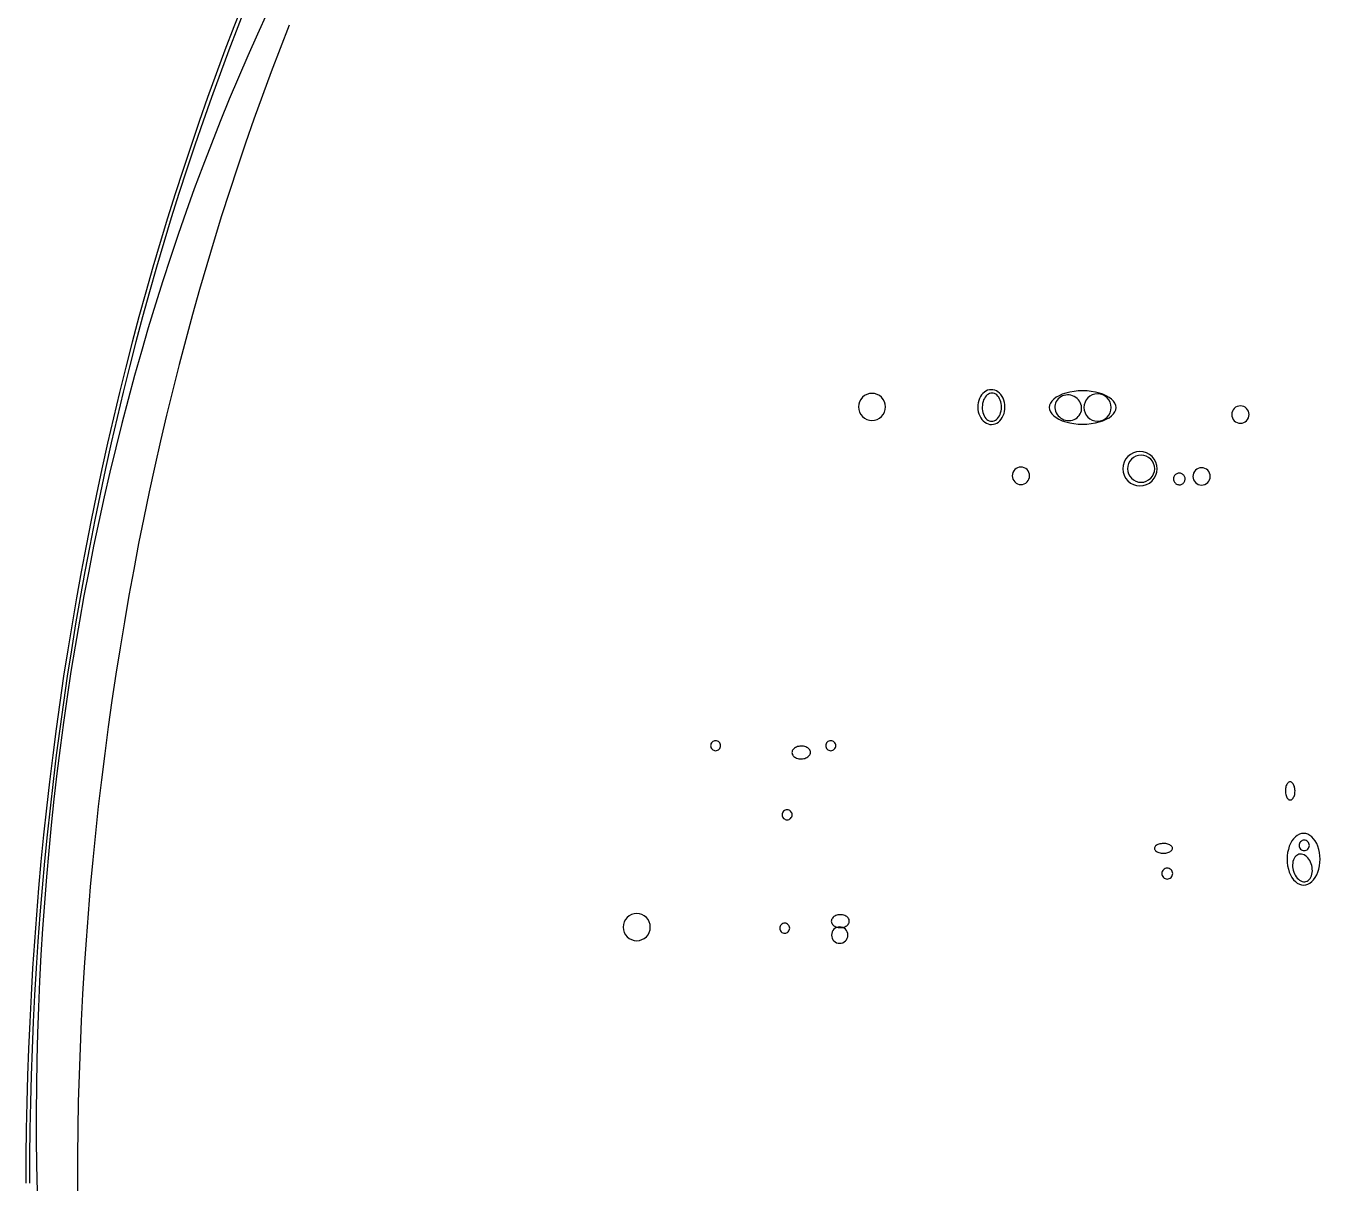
# Model space of a CAD drawing. Extents: x -1 to 217, y -22 to 302.
# Drawn here: x -1.3 to 89.1, y 139.6 to 220.4 of the extents above; entities that cross this region are included whole.
import ezdxf

# ---------------------------------------------------------------- set-up
doc = ezdxf.new("R2010")
doc.units = 0

msp = doc.modelspace()

# ---------------------------------------------------------------- linework, layer by layer
at = {"layer": 'CIRCLES'}
for p, q in [((56.978, 194.354), (56.891, 194.191)), ((57.095, 194.497), (56.978, 194.354)), ((57.239, 194.615), (57.095, 194.497)), ((57.402, 194.702), (57.239, 194.615)), ((57.579, 194.756), (57.402, 194.702)), ((57.764, 194.774), (57.579, 194.756)), ((57.948, 194.756), (57.764, 194.774)), ((58.126, 194.702), (57.948, 194.756)), ((58.289, 194.615), (58.126, 194.702)), ((58.432, 194.497), (58.289, 194.615)), ((58.55, 194.354), (58.432, 194.497)), ((58.637, 194.191), (58.55, 194.354)), ((72.843, 194.455), (72.726, 194.312)), ((72.987, 194.573), (72.843, 194.455)), ((73.15, 194.66), (72.987, 194.573)), ((73.327, 194.714), (73.15, 194.66)), ((73.512, 194.732), (73.327, 194.714)), ((73.696, 194.714), (73.512, 194.732)), ((73.874, 194.66), (73.696, 194.714)), ((74.037, 194.573), (73.874, 194.66)), ((74.18, 194.455), (74.037, 194.573)), ((74.298, 194.312), (74.18, 194.455)), ((56.837, 194.013), (56.819, 193.829)), ((56.819, 193.829), (56.837, 193.645)), ((56.891, 194.191), (56.837, 194.013)), ((56.837, 193.645), (56.891, 193.467)), ((56.891, 193.467), (56.978, 193.304)), ((58.55, 193.304), (58.637, 193.467)), ((58.691, 194.013), (58.637, 194.191)), ((58.637, 193.467), (58.691, 193.645)), ((58.709, 193.829), (58.691, 194.013)), ((58.691, 193.645), (58.709, 193.829)), ((72.585, 193.971), (72.567, 193.787)), ((72.567, 193.787), (72.585, 193.602)), ((72.639, 194.148), (72.585, 193.971)), ((72.585, 193.602), (72.639, 193.425)), ((72.726, 194.312), (72.639, 194.148)), ((72.639, 193.425), (72.726, 193.262)), ((74.385, 194.148), (74.298, 194.312)), ((74.298, 193.262), (74.385, 193.425)), ((74.439, 193.971), (74.385, 194.148)), ((74.385, 193.425), (74.439, 193.602)), ((74.457, 193.787), (74.439, 193.971)), ((74.439, 193.602), (74.457, 193.787)), ((82.928, 193.527), (82.893, 193.413)), ((82.984, 193.632), (82.928, 193.527)), ((83.06, 193.724), (82.984, 193.632)), ((83.152, 193.8), (83.06, 193.724)), ((83.257, 193.856), (83.152, 193.8)), ((83.371, 193.891), (83.257, 193.856)), ((83.49, 193.902), (83.371, 193.891)), ((83.608, 193.891), (83.49, 193.902)), ((83.723, 193.856), (83.608, 193.891)), ((83.828, 193.8), (83.723, 193.856)), ((83.92, 193.724), (83.828, 193.8)), ((83.996, 193.632), (83.92, 193.724)), ((84.052, 193.527), (83.996, 193.632)), ((84.086, 193.413), (84.052, 193.527)), ((56.978, 193.304), (57.095, 193.161)), ((57.095, 193.161), (57.239, 193.043)), ((57.239, 193.043), (57.402, 192.956)), ((57.402, 192.956), (57.579, 192.902)), ((57.579, 192.902), (57.764, 192.884)), ((57.764, 192.884), (57.948, 192.902)), ((57.948, 192.902), (58.126, 192.956)), ((58.126, 192.956), (58.289, 193.043)), ((58.289, 193.043), (58.432, 193.161)), ((58.432, 193.161), (58.55, 193.304)), ((72.726, 193.262), (72.843, 193.118)), ((72.843, 193.118), (72.987, 193.001)), ((72.987, 193.001), (73.15, 192.913)), ((73.15, 192.913), (73.327, 192.86)), ((73.327, 192.86), (73.512, 192.842)), ((73.512, 192.842), (73.696, 192.86)), ((73.696, 192.86), (73.874, 192.913)), ((73.874, 192.913), (74.037, 193.001)), ((74.037, 193.001), (74.18, 193.118)), ((74.18, 193.118), (74.298, 193.262)), ((82.893, 193.413), (82.882, 193.294)), ((82.882, 193.294), (82.893, 193.175)), ((82.893, 193.175), (82.928, 193.061)), ((82.928, 193.061), (82.984, 192.956)), ((82.984, 192.956), (83.06, 192.864)), ((83.06, 192.864), (83.152, 192.788)), ((83.152, 192.788), (83.257, 192.732)), ((83.257, 192.732), (83.371, 192.697)), ((83.371, 192.697), (83.49, 192.686)), ((83.49, 192.686), (83.608, 192.697)), ((83.608, 192.697), (83.723, 192.732)), ((83.723, 192.732), (83.828, 192.788)), ((83.828, 192.788), (83.92, 192.864)), ((83.92, 192.864), (83.996, 192.956)), ((83.996, 192.956), (84.052, 193.061)), ((84.052, 193.061), (84.086, 193.175)), ((84.098, 193.294), (84.086, 193.413)), ((84.086, 193.175), (84.098, 193.294)), ((76.475, 190.713), (76.241, 190.69)), ((76.71, 190.69), (76.475, 190.713)), ((75.365, 189.971), (75.296, 189.746)), ((75.476, 190.179), (75.365, 189.971)), ((75.625, 190.361), (75.476, 190.179)), ((75.808, 190.51), (75.625, 190.361)), ((75.687, 189.873), (75.633, 189.695)), ((75.774, 190.036), (75.687, 189.873)), ((75.891, 190.179), (75.774, 190.036)), ((76.015, 190.622), (75.808, 190.51)), ((76.035, 190.297), (75.891, 190.179)), ((76.241, 190.69), (76.015, 190.622)), ((76.198, 190.384), (76.035, 190.297)), ((76.375, 190.438), (76.198, 190.384)), ((76.56, 190.456), (76.375, 190.438)), ((76.744, 190.438), (76.56, 190.456)), ((76.935, 190.622), (76.71, 190.69)), ((76.922, 190.384), (76.744, 190.438)), ((77.085, 190.297), (76.922, 190.384)), ((77.143, 190.51), (76.935, 190.622)), ((77.228, 190.179), (77.085, 190.297)), ((77.325, 190.361), (77.143, 190.51)), ((77.346, 190.036), (77.228, 190.179)), ((77.475, 190.179), (77.325, 190.361)), ((77.433, 189.873), (77.346, 190.036)), ((77.487, 189.695), (77.433, 189.873)), ((77.586, 189.971), (77.475, 190.179)), ((77.654, 189.746), (77.586, 189.971)), ((67.569, 189.137), (67.557, 189.018)), ((67.557, 189.018), (67.569, 188.9)), ((67.603, 189.251), (67.569, 189.137)), ((67.569, 188.9), (67.603, 188.786)), ((67.659, 189.356), (67.603, 189.251)), ((67.735, 189.448), (67.659, 189.356)), ((67.827, 189.524), (67.735, 189.448)), ((67.932, 189.58), (67.827, 189.524)), ((68.046, 189.615), (67.932, 189.58)), ((68.165, 189.627), (68.046, 189.615)), ((68.284, 189.615), (68.165, 189.627)), ((68.398, 189.58), (68.284, 189.615)), ((68.503, 189.524), (68.398, 189.58)), ((68.595, 189.448), (68.503, 189.524)), ((68.671, 189.356), (68.595, 189.448)), ((68.727, 189.251), (68.671, 189.356)), ((68.762, 189.137), (68.727, 189.251)), ((68.727, 188.786), (68.762, 188.9)), ((68.773, 189.018), (68.762, 189.137)), ((68.762, 188.9), (68.773, 189.018)), ((75.296, 189.746), (75.273, 189.511)), ((75.273, 189.511), (75.296, 189.277)), ((75.296, 189.277), (75.365, 189.051)), ((75.365, 189.051), (75.476, 188.843)), ((75.633, 189.695), (75.615, 189.511)), ((75.615, 189.511), (75.633, 189.327)), ((75.633, 189.327), (75.687, 189.149)), ((75.687, 189.149), (75.774, 188.986)), ((75.774, 188.986), (75.891, 188.843)), ((77.228, 188.843), (77.346, 188.986)), ((77.346, 188.986), (77.433, 189.149)), ((77.433, 189.149), (77.487, 189.327)), ((77.475, 188.843), (77.586, 189.051)), ((77.505, 189.511), (77.487, 189.695)), ((77.487, 189.327), (77.505, 189.511)), ((77.586, 189.051), (77.654, 189.277)), ((77.677, 189.511), (77.654, 189.746)), ((77.654, 189.277), (77.677, 189.511)), ((80.184, 189.095), (80.172, 188.976)), ((80.172, 188.976), (80.184, 188.857)), ((80.219, 189.209), (80.184, 189.095)), ((80.275, 189.314), (80.219, 189.209)), ((80.35, 189.406), (80.275, 189.314)), ((80.443, 189.482), (80.35, 189.406)), ((80.548, 189.538), (80.443, 189.482)), ((80.662, 189.573), (80.548, 189.538)), ((80.78, 189.584), (80.662, 189.573)), ((80.899, 189.573), (80.78, 189.584)), ((81.013, 189.538), (80.899, 189.573)), ((81.118, 189.482), (81.013, 189.538)), ((81.211, 189.406), (81.118, 189.482)), ((81.286, 189.314), (81.211, 189.406)), ((81.342, 189.209), (81.286, 189.314)), ((81.377, 189.095), (81.342, 189.209)), ((81.389, 188.976), (81.377, 189.095)), ((81.377, 188.857), (81.389, 188.976)), ((67.603, 188.786), (67.659, 188.68)), ((67.659, 188.68), (67.735, 188.588)), ((67.735, 188.588), (67.827, 188.513)), ((67.827, 188.513), (67.932, 188.456)), ((67.932, 188.456), (68.046, 188.422)), ((68.046, 188.422), (68.165, 188.41)), ((68.165, 188.41), (68.284, 188.422)), ((68.284, 188.422), (68.398, 188.456)), ((68.398, 188.456), (68.503, 188.513)), ((68.503, 188.513), (68.595, 188.588)), ((68.595, 188.588), (68.671, 188.68)), ((68.671, 188.68), (68.727, 188.786)), ((75.476, 188.843), (75.625, 188.661)), ((75.625, 188.661), (75.808, 188.512)), ((75.808, 188.512), (76.015, 188.401)), ((75.891, 188.843), (76.035, 188.725)), ((76.015, 188.401), (76.241, 188.332)), ((76.035, 188.725), (76.198, 188.638)), ((76.198, 188.638), (76.375, 188.584)), ((76.241, 188.332), (76.475, 188.309)), ((76.375, 188.584), (76.56, 188.566)), ((76.475, 188.309), (76.71, 188.332)), ((76.56, 188.566), (76.744, 188.584)), ((76.71, 188.332), (76.935, 188.401)), ((76.744, 188.584), (76.922, 188.638)), ((76.922, 188.638), (77.085, 188.725)), ((76.935, 188.401), (77.143, 188.512)), ((77.085, 188.725), (77.228, 188.843)), ((77.143, 188.512), (77.325, 188.661)), ((77.325, 188.661), (77.475, 188.843)), ((80.184, 188.857), (80.219, 188.743)), ((80.219, 188.743), (80.275, 188.638)), ((80.275, 188.638), (80.35, 188.546)), ((80.35, 188.546), (80.443, 188.47)), ((80.443, 188.47), (80.548, 188.414)), ((80.548, 188.414), (80.662, 188.379)), ((80.662, 188.379), (80.78, 188.368)), ((80.78, 188.368), (80.899, 188.379)), ((80.899, 188.379), (81.013, 188.414)), ((81.013, 188.414), (81.118, 188.47)), ((81.118, 188.47), (81.211, 188.546)), ((81.211, 188.546), (81.286, 188.638)), ((81.286, 188.638), (81.342, 188.743)), ((81.342, 188.743), (81.377, 188.857)), ((46.499, 170.245), (46.493, 170.176)), ((46.493, 170.176), (46.499, 170.108)), ((46.519, 170.31), (46.499, 170.245)), ((46.499, 170.108), (46.519, 170.043)), ((46.551, 170.371), (46.519, 170.31)), ((46.519, 170.043), (46.551, 169.982)), ((46.595, 170.423), (46.551, 170.371)), ((46.551, 169.982), (46.595, 169.929)), ((46.648, 170.467), (46.595, 170.423)), ((46.595, 169.929), (46.648, 169.886)), ((46.708, 170.499), (46.648, 170.467)), ((46.774, 170.519), (46.708, 170.499)), ((46.842, 170.526), (46.774, 170.519)), ((46.91, 170.519), (46.842, 170.526)), ((46.976, 170.499), (46.91, 170.519)), ((47.036, 170.467), (46.976, 170.499)), ((47.089, 170.423), (47.036, 170.467)), ((47.036, 169.886), (47.089, 169.929)), ((47.132, 170.371), (47.089, 170.423)), ((47.089, 169.929), (47.132, 169.982)), ((47.165, 170.31), (47.132, 170.371)), ((47.132, 169.982), (47.165, 170.043)), ((47.184, 170.245), (47.165, 170.31)), ((47.165, 170.043), (47.184, 170.108)), ((47.191, 170.176), (47.184, 170.245)), ((47.184, 170.108), (47.191, 170.176)), ((54.543, 170.245), (54.536, 170.176)), ((54.536, 170.176), (54.543, 170.108)), ((54.562, 170.31), (54.543, 170.245)), ((54.543, 170.108), (54.562, 170.043)), ((54.595, 170.371), (54.562, 170.31)), ((54.562, 170.043), (54.595, 169.982)), ((54.638, 170.423), (54.595, 170.371)), ((54.595, 169.982), (54.638, 169.929)), ((54.691, 170.467), (54.638, 170.423)), ((54.638, 169.929), (54.691, 169.886)), ((54.751, 170.499), (54.691, 170.467)), ((54.817, 170.519), (54.751, 170.499)), ((54.885, 170.526), (54.817, 170.519)), ((54.953, 170.519), (54.885, 170.526)), ((55.019, 170.499), (54.953, 170.519)), ((55.079, 170.467), (55.019, 170.499)), ((55.132, 170.423), (55.079, 170.467)), ((55.079, 169.886), (55.132, 169.929)), ((55.176, 170.371), (55.132, 170.423)), ((55.132, 169.929), (55.176, 169.982)), ((55.208, 170.31), (55.176, 170.371)), ((55.176, 169.982), (55.208, 170.043)), ((55.228, 170.245), (55.208, 170.31)), ((55.208, 170.043), (55.228, 170.108)), ((55.234, 170.176), (55.228, 170.245)), ((55.228, 170.108), (55.234, 170.176)), ((46.648, 169.886), (46.708, 169.854)), ((46.708, 169.854), (46.774, 169.834)), ((46.774, 169.834), (46.842, 169.827)), ((46.842, 169.827), (46.91, 169.834)), ((46.91, 169.834), (46.976, 169.854)), ((46.976, 169.854), (47.036, 169.886)), ((54.691, 169.886), (54.751, 169.854)), ((54.751, 169.854), (54.817, 169.834)), ((54.817, 169.834), (54.885, 169.827)), ((54.885, 169.827), (54.953, 169.834)), ((54.953, 169.834), (55.019, 169.854)), ((55.019, 169.854), (55.079, 169.886)), ((51.495, 165.419), (51.488, 165.35)), ((51.514, 165.484), (51.495, 165.419)), ((51.547, 165.545), (51.514, 165.484)), ((51.59, 165.597), (51.547, 165.545)), ((51.643, 165.641), (51.59, 165.597)), ((51.703, 165.673), (51.643, 165.641)), ((51.769, 165.693), (51.703, 165.673)), ((51.837, 165.7), (51.769, 165.693)), ((51.905, 165.693), (51.837, 165.7)), ((51.971, 165.673), (51.905, 165.693)), ((52.031, 165.641), (51.971, 165.673)), ((52.084, 165.597), (52.031, 165.641)), ((52.128, 165.545), (52.084, 165.597)), ((52.16, 165.484), (52.128, 165.545)), ((52.18, 165.419), (52.16, 165.484)), ((52.186, 165.35), (52.18, 165.419)), ((51.488, 165.35), (51.495, 165.282)), ((51.495, 165.282), (51.514, 165.217)), ((51.514, 165.217), (51.547, 165.156)), ((51.547, 165.156), (51.59, 165.103)), ((51.59, 165.103), (51.643, 165.06)), ((51.643, 165.06), (51.703, 165.028)), ((51.703, 165.028), (51.769, 165.008)), ((51.769, 165.008), (51.837, 165.001)), ((51.837, 165.001), (51.905, 165.008)), ((51.905, 165.008), (51.971, 165.028)), ((51.971, 165.028), (52.031, 165.06)), ((52.031, 165.06), (52.084, 165.103)), ((52.084, 165.103), (52.128, 165.156)), ((52.128, 165.156), (52.16, 165.217)), ((52.16, 165.217), (52.18, 165.282)), ((52.18, 165.282), (52.186, 165.35)), ((87.594, 163.286), (87.587, 163.216)), ((87.587, 163.216), (87.594, 163.146)), ((87.614, 163.354), (87.594, 163.286)), ((87.594, 163.146), (87.614, 163.078)), ((87.648, 163.416), (87.614, 163.354)), ((87.614, 163.078), (87.648, 163.016)), ((87.693, 163.471), (87.648, 163.416)), ((87.648, 163.016), (87.693, 162.961)), ((87.747, 163.516), (87.693, 163.471)), ((87.693, 162.961), (87.747, 162.916)), ((87.81, 163.549), (87.747, 163.516)), ((87.747, 162.916), (87.81, 162.883)), ((87.877, 163.57), (87.81, 163.549)), ((87.81, 162.883), (87.877, 162.863)), ((87.948, 163.577), (87.877, 163.57)), ((87.877, 162.863), (87.948, 162.856)), ((88.018, 163.57), (87.948, 163.577)), ((87.948, 162.856), (88.018, 162.863)), ((88.085, 163.549), (88.018, 163.57)), ((88.018, 162.863), (88.085, 162.883)), ((88.148, 163.516), (88.085, 163.549)), ((88.085, 162.883), (88.148, 162.916)), ((88.202, 163.471), (88.148, 163.516)), ((88.148, 162.916), (88.202, 162.961)), ((88.247, 163.416), (88.202, 163.471)), ((88.202, 162.961), (88.247, 163.016)), ((88.281, 163.354), (88.247, 163.416)), ((88.247, 163.016), (88.281, 163.078)), ((88.301, 163.286), (88.281, 163.354)), ((88.281, 163.078), (88.301, 163.146)), ((88.308, 163.216), (88.301, 163.286)), ((88.301, 163.146), (88.308, 163.216)), ((78.006, 161.322), (77.999, 161.248)), ((77.999, 161.248), (78.006, 161.173)), ((78.028, 161.394), (78.006, 161.322)), ((78.006, 161.173), (78.028, 161.102)), ((78.063, 161.46), (78.028, 161.394)), ((78.028, 161.102), (78.063, 161.036)), ((78.11, 161.517), (78.063, 161.46)), ((78.063, 161.036), (78.11, 160.978)), ((78.168, 161.565), (78.11, 161.517)), ((78.11, 160.978), (78.168, 160.93)), ((78.234, 161.6), (78.168, 161.565)), ((78.168, 160.93), (78.234, 160.895)), ((78.306, 161.622), (78.234, 161.6)), ((78.234, 160.895), (78.306, 160.873)), ((78.38, 161.629), (78.306, 161.622)), ((78.455, 161.622), (78.38, 161.629)), ((78.526, 161.6), (78.455, 161.622)), ((78.455, 160.873), (78.526, 160.895)), ((78.592, 161.565), (78.526, 161.6)), ((78.526, 160.895), (78.592, 160.93)), ((78.65, 161.517), (78.592, 161.565)), ((78.592, 160.93), (78.65, 160.978)), ((78.697, 161.46), (78.65, 161.517)), ((78.65, 160.978), (78.697, 161.036)), ((78.733, 161.394), (78.697, 161.46)), ((78.697, 161.036), (78.733, 161.102)), ((78.754, 161.322), (78.733, 161.394)), ((78.733, 161.102), (78.754, 161.173)), ((78.762, 161.248), (78.754, 161.322)), ((78.754, 161.173), (78.762, 161.248)), ((78.306, 160.873), (78.38, 160.866)), ((78.38, 160.866), (78.455, 160.873)), ((40.67, 158.175), (40.553, 158.032)), ((40.813, 158.293), (40.67, 158.175)), ((40.977, 158.38), (40.813, 158.293)), ((41.154, 158.434), (40.977, 158.38)), ((41.339, 158.452), (41.154, 158.434)), ((41.523, 158.434), (41.339, 158.452)), ((41.7, 158.38), (41.523, 158.434)), ((41.864, 158.293), (41.7, 158.38)), ((42.007, 158.175), (41.864, 158.293)), ((42.124, 158.032), (42.007, 158.175)), ((40.411, 157.691), (40.393, 157.507)), ((40.393, 157.507), (40.411, 157.323)), ((40.465, 157.869), (40.411, 157.691)), ((40.411, 157.323), (40.465, 157.145)), ((40.553, 158.032), (40.465, 157.869)), ((42.212, 157.869), (42.124, 158.032)), ((42.266, 157.691), (42.212, 157.869)), ((42.212, 157.145), (42.266, 157.323)), ((42.284, 157.507), (42.266, 157.691)), ((42.266, 157.323), (42.284, 157.507)), ((51.325, 157.502), (51.319, 157.434)), ((51.319, 157.434), (51.325, 157.366)), ((51.345, 157.568), (51.325, 157.502)), ((51.325, 157.366), (51.345, 157.3)), ((51.377, 157.628), (51.345, 157.568)), ((51.345, 157.3), (51.377, 157.24)), ((51.421, 157.681), (51.377, 157.628)), ((51.474, 157.725), (51.421, 157.681)), ((51.534, 157.757), (51.474, 157.725)), ((51.6, 157.777), (51.534, 157.757)), ((51.668, 157.783), (51.6, 157.777)), ((51.736, 157.777), (51.668, 157.783)), ((51.802, 157.757), (51.736, 157.777)), ((51.862, 157.725), (51.802, 157.757)), ((51.915, 157.681), (51.862, 157.725)), ((51.958, 157.628), (51.915, 157.681)), ((51.991, 157.568), (51.958, 157.628)), ((51.958, 157.24), (51.991, 157.3)), ((52.01, 157.502), (51.991, 157.568)), ((51.991, 157.3), (52.01, 157.366)), ((52.017, 157.434), (52.01, 157.502)), ((52.01, 157.366), (52.017, 157.434)), ((55.034, 157.269), (54.981, 157.17)), ((55.105, 157.356), (55.034, 157.269)), ((55.192, 157.427), (55.105, 157.356)), ((55.291, 157.48), (55.192, 157.427)), ((55.398, 157.512), (55.291, 157.48)), ((55.51, 157.523), (55.398, 157.512)), ((55.621, 157.512), (55.51, 157.523)), ((55.729, 157.48), (55.621, 157.512)), ((55.828, 157.427), (55.729, 157.48)), ((55.914, 157.356), (55.828, 157.427)), ((55.986, 157.269), (55.914, 157.356)), ((56.038, 157.17), (55.986, 157.269)), ((40.465, 157.145), (40.553, 156.982)), ((40.553, 156.982), (40.67, 156.839)), ((40.67, 156.839), (40.813, 156.721)), ((40.813, 156.721), (40.977, 156.634)), ((40.977, 156.634), (41.154, 156.58)), ((41.154, 156.58), (41.339, 156.562)), ((41.339, 156.562), (41.523, 156.58)), ((41.523, 156.58), (41.7, 156.634)), ((41.7, 156.634), (41.864, 156.721)), ((41.864, 156.721), (42.007, 156.839)), ((42.007, 156.839), (42.124, 156.982)), ((42.124, 156.982), (42.212, 157.145)), ((51.377, 157.24), (51.421, 157.187)), ((51.421, 157.187), (51.474, 157.144)), ((51.474, 157.144), (51.534, 157.111)), ((51.534, 157.111), (51.6, 157.092)), ((51.6, 157.092), (51.668, 157.085)), ((51.668, 157.085), (51.736, 157.092)), ((51.736, 157.092), (51.802, 157.111)), ((51.802, 157.111), (51.862, 157.144)), ((51.862, 157.144), (51.915, 157.187)), ((51.915, 157.187), (51.958, 157.24)), ((54.948, 157.063), (54.937, 156.951)), ((54.937, 156.951), (54.948, 156.839)), ((54.981, 157.17), (54.948, 157.063)), ((54.948, 156.839), (54.981, 156.732)), ((54.981, 156.732), (55.034, 156.633)), ((55.034, 156.633), (55.105, 156.546)), ((55.105, 156.546), (55.192, 156.475)), ((55.192, 156.475), (55.291, 156.422)), ((55.291, 156.422), (55.398, 156.389)), ((55.398, 156.389), (55.51, 156.378)), ((55.51, 156.378), (55.621, 156.389)), ((55.621, 156.389), (55.729, 156.422)), ((55.729, 156.422), (55.828, 156.475)), ((55.828, 156.475), (55.914, 156.546)), ((55.914, 156.546), (55.986, 156.633)), ((55.986, 156.633), (56.038, 156.732)), ((56.071, 157.063), (56.038, 157.17)), ((56.038, 156.732), (56.071, 156.839)), ((56.082, 156.951), (56.071, 157.063)), ((56.071, 156.839), (56.082, 156.951))]:
    msp.add_line(p, q, dxfattribs=at)
at = {"layer": 'ELLIPSES'}
for p, q in [((13.84, 221.981), (13.203, 220.359)), ((14.109, 221.99), (13.471, 220.368)), ((15.529, 221.345), (14.844, 219.854)), ((13.203, 220.359), (12.578, 218.725)), ((13.471, 220.368), (12.846, 218.735)), ((14.844, 219.854), (14.173, 218.349)), ((17.061, 220.488), (16.426, 218.861)), ((12.578, 218.725), (11.966, 217.081)), ((12.846, 218.735), (12.233, 217.091)), ((16.426, 218.861), (15.804, 217.223)), ((14.173, 218.349), (13.516, 216.832)), ((11.966, 217.081), (11.368, 215.427)), ((12.233, 217.091), (11.634, 215.437)), ((15.804, 217.223), (15.195, 215.574)), ((13.516, 216.832), (12.872, 215.302)), ((11.368, 215.427), (10.782, 213.762)), ((11.634, 215.437), (11.047, 213.773)), ((12.872, 215.302), (12.243, 213.759)), ((15.195, 215.574), (14.599, 213.914)), ((10.782, 213.762), (10.209, 212.087)), ((11.047, 213.773), (10.474, 212.098)), ((12.243, 213.759), (11.628, 212.204)), ((14.599, 213.914), (14.016, 212.243)), ((10.209, 212.087), (9.649, 210.403)), ((10.474, 212.098), (9.913, 210.414)), ((11.628, 212.204), (11.027, 210.637)), ((14.016, 212.243), (13.447, 210.563)), ((11.027, 210.637), (10.44, 209.057)), ((9.649, 210.403), (9.103, 208.709)), ((9.913, 210.414), (9.366, 208.72)), ((13.447, 210.563), (12.891, 208.872)), ((10.44, 209.057), (9.868, 207.466)), ((12.891, 208.872), (12.348, 207.172)), ((9.103, 208.709), (8.57, 207.006)), ((9.366, 208.72), (8.832, 207.017)), ((8.57, 207.006), (8.05, 205.294)), ((8.832, 207.017), (8.312, 205.305)), ((9.868, 207.466), (9.31, 205.864)), ((12.348, 207.172), (11.819, 205.462)), ((8.05, 205.294), (7.543, 203.573)), ((8.312, 205.305), (7.805, 203.584)), ((9.31, 205.864), (8.766, 204.25)), ((11.819, 205.462), (11.304, 203.742)), ((7.543, 203.573), (7.05, 201.843)), ((7.805, 203.584), (7.311, 201.855)), ((8.766, 204.25), (8.238, 202.626)), ((11.304, 203.742), (10.802, 202.014)), ((8.238, 202.626), (7.724, 200.991)), ((7.05, 201.843), (6.571, 200.105)), ((7.311, 201.855), (6.831, 200.117)), ((10.802, 202.014), (10.314, 200.277)), ((7.724, 200.991), (7.224, 199.345)), ((6.571, 200.105), (6.105, 198.359)), ((6.831, 200.117), (6.365, 198.37)), ((10.314, 200.277), (9.84, 198.531)), ((7.224, 199.345), (6.74, 197.689)), ((6.105, 198.359), (5.653, 196.605)), ((6.365, 198.37), (5.912, 196.616)), ((9.84, 198.531), (9.38, 196.777)), ((6.74, 197.689), (6.27, 196.024)), ((5.653, 196.605), (5.215, 194.844)), ((5.912, 196.616), (5.473, 194.855)), ((9.38, 196.777), (8.934, 195.014)), ((6.27, 196.024), (5.816, 194.348)), ((5.215, 194.844), (4.79, 193.075)), ((5.473, 194.855), (5.048, 193.085)), ((5.816, 194.348), (5.377, 192.663)), ((8.934, 195.014), (8.501, 193.244)), ((65.272, 194.413), (65.219, 194.27)), ((65.34, 194.546), (65.272, 194.413)), ((65.42, 194.666), (65.34, 194.546)), ((65.512, 194.772), (65.42, 194.666)), ((65.614, 194.862), (65.512, 194.772)), ((65.609, 194.417), (65.559, 194.31)), ((65.668, 194.513), (65.609, 194.417)), ((65.724, 194.934), (65.614, 194.862)), ((65.735, 194.598), (65.668, 194.513)), ((65.841, 194.986), (65.724, 194.934)), ((65.809, 194.669), (65.735, 194.598)), ((65.889, 194.725), (65.809, 194.669)), ((65.962, 195.019), (65.841, 194.986)), ((65.972, 194.765), (65.889, 194.725)), ((66.086, 195.031), (65.962, 195.019)), ((66.059, 194.789), (65.972, 194.765)), ((66.146, 194.797), (66.059, 194.789)), ((66.21, 195.022), (66.086, 195.031)), ((66.234, 194.787), (66.146, 194.797)), ((66.332, 194.993), (66.21, 195.022)), ((66.32, 194.761), (66.234, 194.787)), ((66.402, 194.718), (66.32, 194.761)), ((66.45, 194.943), (66.332, 194.993)), ((66.48, 194.66), (66.402, 194.718)), ((66.562, 194.874), (66.45, 194.943)), ((66.552, 194.587), (66.48, 194.66)), ((66.617, 194.501), (66.552, 194.587)), ((66.666, 194.787), (66.562, 194.874)), ((66.674, 194.403), (66.617, 194.501)), ((66.761, 194.684), (66.666, 194.787)), ((66.721, 194.295), (66.674, 194.403)), ((66.844, 194.565), (66.761, 194.684)), ((66.915, 194.434), (66.844, 194.565)), ((66.972, 194.292), (66.915, 194.434)), ((70.454, 194.372), (70.319, 194.235)), ((70.624, 194.498), (70.454, 194.372)), ((70.825, 194.612), (70.624, 194.498)), ((70.771, 194.391), (70.695, 194.301)), ((70.858, 194.47), (70.771, 194.391)), ((71.055, 194.713), (70.825, 194.612)), ((70.956, 194.537), (70.858, 194.47)), ((71.062, 194.591), (70.956, 194.537)), ((71.308, 194.797), (71.055, 194.713)), ((71.176, 194.63), (71.062, 194.591)), ((71.294, 194.656), (71.176, 194.63)), ((71.416, 194.666), (71.294, 194.656)), ((71.582, 194.864), (71.308, 194.797)), ((71.538, 194.66), (71.416, 194.666)), ((71.659, 194.64), (71.538, 194.66)), ((71.871, 194.912), (71.582, 194.864)), ((71.777, 194.604), (71.659, 194.64)), ((71.89, 194.555), (71.777, 194.604)), ((72.17, 194.942), (71.871, 194.912)), ((71.995, 194.491), (71.89, 194.555)), ((72.092, 194.416), (71.995, 194.491)), ((72.178, 194.329), (72.092, 194.416)), ((72.474, 194.951), (72.17, 194.942)), ((72.252, 194.233), (72.178, 194.329)), ((72.779, 194.941), (72.474, 194.951)), ((73.078, 194.911), (72.779, 194.941)), ((73.366, 194.861), (73.078, 194.911)), ((73.64, 194.793), (73.366, 194.861)), ((73.893, 194.708), (73.64, 194.793)), ((74.122, 194.608), (73.893, 194.708)), ((74.323, 194.493), (74.122, 194.608)), ((74.492, 194.366), (74.323, 194.493)), ((74.627, 194.229), (74.492, 194.366)), ((65.159, 193.962), (65.153, 193.804)), ((65.153, 193.804), (65.163, 193.645)), ((65.181, 194.118), (65.159, 193.962)), ((65.163, 193.645), (65.189, 193.489)), ((65.219, 194.27), (65.181, 194.118)), ((65.189, 193.489), (65.231, 193.339)), ((65.47, 193.946), (65.462, 193.817)), ((65.462, 193.817), (65.466, 193.688)), ((65.466, 193.688), (65.482, 193.561)), ((65.489, 194.073), (65.47, 193.946)), ((65.482, 193.561), (65.509, 193.439)), ((65.518, 194.195), (65.489, 194.073)), ((65.509, 193.439), (65.546, 193.322)), ((65.559, 194.31), (65.518, 194.195)), ((66.708, 193.307), (66.748, 193.422)), ((66.758, 194.179), (66.721, 194.295)), ((66.748, 193.422), (66.778, 193.544)), ((66.785, 194.056), (66.758, 194.179)), ((66.778, 193.544), (66.797, 193.671)), ((66.8, 193.929), (66.785, 194.056)), ((66.797, 193.671), (66.804, 193.8)), ((66.804, 193.8), (66.8, 193.929)), ((67.013, 194.142), (66.972, 194.292)), ((66.983, 193.362), (67.021, 193.513)), ((67.04, 193.986), (67.013, 194.142)), ((67.021, 193.513), (67.044, 193.669)), ((67.05, 193.828), (67.04, 193.986)), ((67.044, 193.669), (67.05, 193.828)), ((70.161, 193.942), (70.141, 193.79)), ((70.141, 193.79), (70.161, 193.638)), ((70.221, 194.091), (70.161, 193.942)), ((70.161, 193.638), (70.22, 193.489)), ((70.22, 193.489), (70.318, 193.344)), ((70.319, 194.235), (70.221, 194.091)), ((70.536, 193.869), (70.535, 193.752)), ((70.535, 193.752), (70.55, 193.636)), ((70.553, 193.985), (70.536, 193.869)), ((70.55, 193.636), (70.581, 193.521)), ((70.586, 194.096), (70.553, 193.985)), ((70.581, 193.521), (70.627, 193.411)), ((70.633, 194.202), (70.586, 194.096)), ((70.695, 194.301), (70.633, 194.202)), ((72.312, 194.129), (72.252, 194.233)), ((72.305, 193.338), (72.353, 193.444)), ((72.358, 194.019), (72.312, 194.129)), ((72.353, 193.444), (72.386, 193.556)), ((72.389, 193.905), (72.358, 194.019)), ((72.386, 193.556), (72.403, 193.671)), ((72.404, 193.788), (72.389, 193.905)), ((72.403, 193.671), (72.404, 193.788)), ((74.626, 193.338), (74.724, 193.482)), ((74.725, 194.085), (74.627, 194.229)), ((74.724, 193.482), (74.784, 193.632)), ((74.784, 193.935), (74.725, 194.085)), ((74.804, 193.783), (74.784, 193.935)), ((74.784, 193.632), (74.804, 193.783)), ((4.79, 193.075), (4.379, 191.298)), ((5.048, 193.085), (4.636, 191.309)), ((5.377, 192.663), (4.952, 190.969)), ((8.501, 193.244), (8.083, 191.467)), ((65.231, 193.339), (65.288, 193.197)), ((65.288, 193.197), (65.358, 193.066)), ((65.358, 193.066), (65.442, 192.948)), ((65.442, 192.948), (65.536, 192.844)), ((65.536, 192.844), (65.641, 192.757)), ((65.546, 193.322), (65.593, 193.214)), ((65.593, 193.214), (65.65, 193.116)), ((65.641, 192.757), (65.753, 192.688)), ((65.65, 193.116), (65.715, 193.03)), ((65.715, 193.03), (65.787, 192.957)), ((65.753, 192.688), (65.871, 192.639)), ((65.787, 192.957), (65.865, 192.899)), ((65.865, 192.899), (65.947, 192.857)), ((65.871, 192.639), (65.993, 192.609)), ((65.947, 192.857), (66.033, 192.83)), ((65.993, 192.609), (66.117, 192.6)), ((66.033, 192.83), (66.12, 192.821)), ((66.117, 192.6), (66.241, 192.612)), ((66.12, 192.821), (66.208, 192.828)), ((66.208, 192.828), (66.294, 192.852)), ((66.241, 192.612), (66.362, 192.645)), ((66.294, 192.852), (66.378, 192.893)), ((66.362, 192.645), (66.479, 192.697)), ((66.378, 192.893), (66.458, 192.949)), ((66.458, 192.949), (66.532, 193.019)), ((66.479, 192.697), (66.589, 192.769)), ((66.532, 193.019), (66.599, 193.104)), ((66.589, 192.769), (66.691, 192.859)), ((66.599, 193.104), (66.658, 193.2)), ((66.658, 193.2), (66.708, 193.307)), ((66.691, 192.859), (66.783, 192.965)), ((66.783, 192.965), (66.863, 193.085)), ((66.863, 193.085), (66.93, 193.218)), ((66.93, 193.218), (66.983, 193.362)), ((70.318, 193.344), (70.453, 193.208)), ((70.453, 193.208), (70.622, 193.081)), ((70.622, 193.081), (70.823, 192.966)), ((70.627, 193.411), (70.687, 193.307)), ((70.687, 193.307), (70.761, 193.211)), ((70.761, 193.211), (70.847, 193.124)), ((70.823, 192.966), (71.052, 192.865)), ((70.847, 193.124), (70.943, 193.049)), ((70.943, 193.049), (71.049, 192.986)), ((71.049, 192.986), (71.162, 192.936)), ((71.052, 192.865), (71.305, 192.78)), ((71.162, 192.936), (71.28, 192.901)), ((71.28, 192.901), (71.401, 192.88)), ((71.305, 192.78), (71.579, 192.712)), ((71.401, 192.88), (71.523, 192.875)), ((71.523, 192.875), (71.645, 192.885)), ((71.579, 192.712), (71.868, 192.663)), ((71.645, 192.885), (71.763, 192.91)), ((71.763, 192.91), (71.877, 192.95)), ((71.868, 192.663), (72.167, 192.633)), ((71.877, 192.95), (71.983, 193.004)), ((71.983, 193.004), (72.081, 193.071)), ((72.081, 193.071), (72.168, 193.15)), ((72.167, 192.633), (72.471, 192.623)), ((72.168, 193.15), (72.243, 193.239)), ((72.243, 193.239), (72.305, 193.338)), ((72.471, 192.623), (72.775, 192.632)), ((72.775, 192.632), (73.074, 192.661)), ((73.074, 192.661), (73.363, 192.71)), ((73.363, 192.71), (73.637, 192.777)), ((73.637, 192.777), (73.891, 192.861)), ((73.891, 192.861), (74.12, 192.961)), ((74.12, 192.961), (74.321, 193.075)), ((74.321, 193.075), (74.491, 193.202)), ((74.491, 193.202), (74.626, 193.338)), ((4.379, 191.298), (3.983, 189.515)), ((4.636, 191.309), (4.239, 189.526)), ((4.952, 190.969), (4.543, 189.266)), ((8.083, 191.467), (7.679, 189.682)), ((3.983, 189.515), (3.6, 187.725)), ((4.239, 189.526), (3.856, 187.736)), ((4.543, 189.266), (4.15, 187.555)), ((7.679, 189.682), (7.289, 187.889)), ((78.839, 188.938), (78.824, 188.887)), ((78.86, 188.986), (78.839, 188.938)), ((78.887, 189.032), (78.86, 188.986)), ((78.919, 189.073), (78.887, 189.032)), ((78.958, 189.109), (78.919, 189.073)), ((79, 189.141), (78.958, 189.109)), ((79.047, 189.166), (79, 189.141)), ((79.096, 189.185), (79.047, 189.166)), ((79.148, 189.198), (79.096, 189.185)), ((79.2, 189.203), (79.148, 189.198)), ((79.254, 189.202), (79.2, 189.203)), ((79.306, 189.194), (79.254, 189.202)), ((79.358, 189.179), (79.306, 189.194)), ((79.407, 189.157), (79.358, 189.179)), ((79.453, 189.13), (79.407, 189.157)), ((79.495, 189.096), (79.453, 189.13)), ((79.532, 189.058), (79.495, 189.096)), ((79.564, 189.015), (79.532, 189.058)), ((79.59, 188.969), (79.564, 189.015)), ((79.61, 188.919), (79.59, 188.969)), ((79.623, 188.868), (79.61, 188.919)), ((78.817, 188.835), (78.816, 188.782)), ((78.816, 188.782), (78.823, 188.729)), ((78.824, 188.887), (78.817, 188.835)), ((78.823, 188.729), (78.836, 188.678)), ((78.836, 188.678), (78.856, 188.628)), ((78.856, 188.628), (78.882, 188.582)), ((78.882, 188.582), (78.914, 188.539)), ((78.914, 188.539), (78.951, 188.5)), ((78.951, 188.5), (78.993, 188.467)), ((78.993, 188.467), (79.039, 188.44)), ((79.039, 188.44), (79.088, 188.418)), ((79.088, 188.418), (79.14, 188.403)), ((79.14, 188.403), (79.192, 188.395)), ((79.192, 188.395), (79.246, 188.394)), ((79.246, 188.394), (79.298, 188.399)), ((79.298, 188.399), (79.35, 188.412)), ((79.35, 188.412), (79.4, 188.431)), ((79.4, 188.431), (79.446, 188.456)), ((79.446, 188.456), (79.489, 188.487)), ((79.489, 188.487), (79.527, 188.524)), ((79.527, 188.524), (79.559, 188.565)), ((79.559, 188.565), (79.587, 188.61)), ((79.587, 188.61), (79.607, 188.659)), ((79.607, 188.659), (79.622, 188.71)), ((79.622, 188.71), (79.629, 188.762)), ((79.63, 188.815), (79.623, 188.868)), ((79.629, 188.762), (79.63, 188.815)), ((3.6, 187.725), (3.231, 185.929)), ((3.856, 187.736), (3.486, 185.939)), ((4.15, 187.555), (3.771, 185.835)), ((7.289, 187.889), (6.913, 186.09)), ((3.231, 185.929), (2.876, 184.126)), ((3.486, 185.939), (3.131, 184.136)), ((3.771, 185.835), (3.408, 184.107)), ((6.913, 186.09), (6.552, 184.285)), ((2.876, 184.126), (2.536, 182.318)), ((3.131, 184.136), (2.79, 182.327)), ((3.408, 184.107), (3.061, 182.371)), ((6.552, 184.285), (6.205, 182.473)), ((2.536, 182.318), (2.209, 180.504)), ((2.79, 182.327), (2.463, 180.513)), ((3.061, 182.371), (2.728, 180.627)), ((6.205, 182.473), (5.872, 180.655)), ((2.209, 180.504), (1.897, 178.684)), ((2.463, 180.513), (2.15, 178.692)), ((2.728, 180.627), (2.412, 178.876)), ((5.872, 180.655), (5.554, 178.831)), ((1.897, 178.684), (1.599, 176.859)), ((2.15, 178.692), (1.852, 176.867)), ((2.412, 178.876), (2.111, 177.118)), ((5.554, 178.831), (5.25, 177.002)), ((1.599, 176.859), (1.315, 175.029)), ((1.852, 176.867), (1.568, 175.037)), ((2.111, 177.118), (1.826, 175.353)), ((5.25, 177.002), (4.961, 175.168)), ((1.826, 175.353), (1.556, 173.582)), ((1.315, 175.029), (1.046, 173.194)), ((1.568, 175.037), (1.298, 173.201)), ((4.961, 175.168), (4.687, 173.328)), ((1.556, 173.582), (1.302, 171.804)), ((1.046, 173.194), (0.79, 171.355)), ((1.298, 173.201), (1.043, 171.362)), ((4.687, 173.328), (4.427, 171.484)), ((1.302, 171.804), (1.064, 170.021)), ((0.79, 171.355), (0.55, 169.511)), ((1.043, 171.362), (0.802, 169.518)), ((4.427, 171.484), (4.181, 169.635)), ((1.064, 170.021), (0.842, 168.231)), ((52.305, 169.965), (52.258, 169.916)), ((52.36, 170.009), (52.305, 169.965)), ((52.423, 170.048), (52.36, 170.009)), ((52.493, 170.082), (52.423, 170.048)), ((52.569, 170.108), (52.493, 170.082)), ((52.649, 170.128), (52.569, 170.108)), ((52.731, 170.141), (52.649, 170.128)), ((52.816, 170.145), (52.731, 170.141)), ((52.9, 170.143), (52.816, 170.145)), ((52.984, 170.132), (52.9, 170.143)), ((53.064, 170.115), (52.984, 170.132)), ((53.14, 170.09), (53.064, 170.115)), ((53.211, 170.058), (53.14, 170.09)), ((53.275, 170.021), (53.211, 170.058)), ((53.331, 169.977), (53.275, 170.021)), ((53.379, 169.93), (53.331, 169.977)), ((53.417, 169.878), (53.379, 169.93)), ((0.55, 169.511), (0.323, 167.664)), ((0.802, 169.518), (0.575, 167.67)), ((4.181, 169.635), (3.951, 167.782)), ((52.179, 169.75), (52.174, 169.692)), ((52.174, 169.692), (52.181, 169.634)), ((52.195, 169.807), (52.179, 169.75)), ((52.181, 169.634), (52.198, 169.577)), ((52.222, 169.863), (52.195, 169.807)), ((52.198, 169.577), (52.226, 169.522)), ((52.258, 169.916), (52.222, 169.863)), ((52.226, 169.522), (52.264, 169.47)), ((52.264, 169.47), (52.311, 169.422)), ((52.311, 169.422), (52.368, 169.379)), ((52.368, 169.379), (52.432, 169.342)), ((52.432, 169.342), (52.503, 169.31)), ((52.503, 169.31), (52.579, 169.285)), ((52.579, 169.285), (52.659, 169.268)), ((52.659, 169.268), (52.742, 169.257)), ((52.742, 169.257), (52.827, 169.254)), ((52.827, 169.254), (52.911, 169.259)), ((52.911, 169.259), (52.994, 169.272)), ((52.994, 169.272), (53.074, 169.291)), ((53.074, 169.291), (53.15, 169.318)), ((53.15, 169.318), (53.22, 169.351)), ((53.22, 169.351), (53.283, 169.391)), ((53.283, 169.391), (53.338, 169.435)), ((53.338, 169.435), (53.384, 169.484)), ((53.384, 169.484), (53.421, 169.537)), ((53.445, 169.823), (53.417, 169.878)), ((53.421, 169.537), (53.448, 169.592)), ((53.462, 169.766), (53.445, 169.823)), ((53.448, 169.592), (53.464, 169.65)), ((53.468, 169.708), (53.462, 169.766)), ((53.464, 169.65), (53.468, 169.708)), ((0.842, 168.231), (0.635, 166.436)), ((0.323, 167.664), (0.112, 165.812)), ((0.575, 167.67), (0.363, 165.818)), ((3.951, 167.782), (3.735, 165.925)), ((86.655, 167.258), (86.641, 167.179)), ((86.674, 167.332), (86.655, 167.258)), ((86.698, 167.401), (86.674, 167.332)), ((86.727, 167.463), (86.698, 167.401)), ((86.76, 167.518), (86.727, 167.463)), ((86.796, 167.564), (86.76, 167.518)), ((86.836, 167.601), (86.796, 167.564)), ((86.877, 167.628), (86.836, 167.601)), ((86.921, 167.644), (86.877, 167.628)), ((86.965, 167.65), (86.921, 167.644)), ((87.009, 167.645), (86.965, 167.65)), ((87.052, 167.629), (87.009, 167.645)), ((87.094, 167.603), (87.052, 167.629)), ((87.134, 167.566), (87.094, 167.603)), ((87.171, 167.52), (87.134, 167.566)), ((87.205, 167.466), (87.171, 167.52)), ((87.234, 167.404), (87.205, 167.466)), ((87.259, 167.335), (87.234, 167.404)), ((87.279, 167.261), (87.259, 167.335)), ((87.294, 167.183), (87.279, 167.261)), ((0.635, 166.436), (0.444, 164.636)), ((86.633, 167.098), (86.63, 167.016)), ((86.63, 167.016), (86.634, 166.933)), ((86.641, 167.179), (86.633, 167.098)), ((86.634, 166.933), (86.643, 166.852)), ((86.643, 166.852), (86.658, 166.774)), ((86.658, 166.774), (86.678, 166.7)), ((86.678, 166.7), (86.703, 166.631)), ((86.703, 166.631), (86.732, 166.569)), ((86.732, 166.569), (86.766, 166.515)), ((86.766, 166.515), (86.803, 166.469)), ((86.803, 166.469), (86.843, 166.432)), ((86.843, 166.432), (86.885, 166.406)), ((86.885, 166.406), (86.928, 166.39)), ((86.928, 166.39), (86.972, 166.385)), ((86.972, 166.385), (87.016, 166.391)), ((87.016, 166.391), (87.06, 166.407)), ((87.06, 166.407), (87.101, 166.434)), ((87.101, 166.434), (87.141, 166.471)), ((87.141, 166.471), (87.177, 166.517)), ((87.177, 166.517), (87.21, 166.572)), ((87.21, 166.572), (87.239, 166.634)), ((87.239, 166.634), (87.263, 166.703)), ((87.263, 166.703), (87.282, 166.777)), ((87.282, 166.777), (87.296, 166.856)), ((87.303, 167.102), (87.294, 167.183)), ((87.296, 166.856), (87.304, 166.937)), ((87.307, 167.019), (87.303, 167.102)), ((87.304, 166.937), (87.307, 167.019)), ((0.112, 165.812), (-0.086, 163.957)), ((0.363, 165.818), (0.165, 163.963)), ((3.735, 165.925), (3.534, 164.064)), ((0.444, 164.636), (0.27, 162.832)), ((-0.086, 163.957), (-0.268, 162.099)), ((0.165, 163.963), (-0.018, 162.104)), ((3.534, 164.064), (3.347, 162.2)), ((87.203, 163.68), (87.09, 163.524)), ((87.329, 163.811), (87.203, 163.68)), ((87.464, 163.915), (87.329, 163.811)), ((87.607, 163.991), (87.464, 163.915)), ((87.755, 164.037), (87.607, 163.991)), ((87.905, 164.052), (87.755, 164.037)), ((88.056, 164.037), (87.905, 164.052)), ((88.204, 163.991), (88.056, 164.037)), ((88.346, 163.915), (88.204, 163.991)), ((88.482, 163.811), (88.346, 163.915)), ((88.607, 163.68), (88.482, 163.811)), ((88.72, 163.524), (88.607, 163.68)), ((0.27, 162.832), (0.111, 161.022)), ((77.49, 163.05), (77.485, 163.006)), ((77.485, 163.006), (77.491, 162.962)), ((77.506, 163.094), (77.49, 163.05)), ((77.491, 162.962), (77.507, 162.919)), ((77.532, 163.136), (77.506, 163.094)), ((77.507, 162.919), (77.534, 162.877)), ((77.569, 163.176), (77.532, 163.136)), ((77.534, 162.877), (77.571, 162.838)), ((77.615, 163.213), (77.569, 163.176)), ((77.571, 162.838), (77.617, 162.801)), ((77.669, 163.246), (77.615, 163.213)), ((77.617, 162.801), (77.672, 162.768)), ((77.731, 163.276), (77.669, 163.246)), ((77.672, 162.768), (77.734, 162.739)), ((77.8, 163.301), (77.731, 163.276)), ((77.734, 162.739), (77.803, 162.715)), ((77.874, 163.321), (77.8, 163.301)), ((77.803, 162.715), (77.877, 162.696)), ((77.952, 163.335), (77.874, 163.321)), ((77.877, 162.696), (77.956, 162.682)), ((78.033, 163.345), (77.952, 163.335)), ((78.116, 163.348), (78.033, 163.345)), ((78.198, 163.345), (78.116, 163.348)), ((78.279, 163.337), (78.198, 163.345)), ((78.358, 163.324), (78.279, 163.337)), ((78.283, 162.684), (78.361, 162.699)), ((78.432, 163.304), (78.358, 163.324)), ((78.361, 162.699), (78.435, 162.719)), ((78.501, 163.28), (78.432, 163.304)), ((78.435, 162.719), (78.504, 162.744)), ((78.563, 163.252), (78.501, 163.28)), ((78.504, 162.744), (78.566, 162.773)), ((78.618, 163.219), (78.563, 163.252)), ((78.566, 162.773), (78.62, 162.807)), ((78.664, 163.182), (78.618, 163.219)), ((78.62, 162.807), (78.666, 162.844)), ((78.701, 163.143), (78.664, 163.182)), ((78.666, 162.844), (78.703, 162.884)), ((78.728, 163.101), (78.701, 163.143)), ((78.703, 162.884), (78.729, 162.926)), ((78.744, 163.058), (78.728, 163.101)), ((78.729, 162.926), (78.745, 162.969)), ((78.75, 163.014), (78.744, 163.058)), ((78.745, 162.969), (78.75, 163.014)), ((86.792, 162.716), (86.762, 162.485)), ((86.84, 162.939), (86.792, 162.716)), ((86.907, 163.151), (86.84, 162.939)), ((86.991, 163.347), (86.907, 163.151)), ((87.09, 163.524), (86.991, 163.347)), ((88.82, 163.347), (88.72, 163.524)), ((88.904, 163.151), (88.82, 163.347)), ((88.97, 162.939), (88.904, 163.151)), ((89.019, 162.716), (88.97, 162.939)), ((89.048, 162.485), (89.019, 162.716)), ((-0.268, 162.099), (-0.437, 160.238)), ((-0.018, 162.104), (-0.186, 160.242)), ((3.347, 162.2), (3.176, 160.332)), ((77.956, 162.682), (78.037, 162.674)), ((78.037, 162.674), (78.119, 162.672)), ((78.119, 162.672), (78.202, 162.675)), ((78.202, 162.675), (78.283, 162.684)), ((86.762, 162.485), (86.752, 162.249)), ((86.752, 162.249), (86.762, 162.014)), ((86.762, 162.014), (86.792, 161.783)), ((87.144, 161.975), (87.135, 161.854)), ((87.135, 161.854), (87.138, 161.73)), ((87.164, 162.091), (87.144, 161.975)), ((87.196, 162.198), (87.164, 162.091)), ((87.239, 162.297), (87.196, 162.198)), ((87.292, 162.384), (87.239, 162.297)), ((87.353, 162.458), (87.292, 162.384)), ((87.423, 162.518), (87.353, 162.458)), ((87.5, 162.564), (87.423, 162.518)), ((87.583, 162.594), (87.5, 162.564)), ((87.669, 162.607), (87.583, 162.594)), ((87.759, 162.604), (87.669, 162.607)), ((87.849, 162.585), (87.759, 162.604)), ((87.939, 162.549), (87.849, 162.585)), ((88.027, 162.498), (87.939, 162.549)), ((88.112, 162.433), (88.027, 162.498)), ((88.192, 162.354), (88.112, 162.433)), ((88.265, 162.262), (88.192, 162.354)), ((88.331, 162.161), (88.265, 162.262)), ((88.388, 162.05), (88.331, 162.161)), ((88.436, 161.932), (88.388, 162.05)), ((88.473, 161.81), (88.436, 161.932)), ((88.5, 161.684), (88.473, 161.81)), ((89.019, 161.783), (89.048, 162.014)), ((89.058, 162.249), (89.048, 162.485)), ((89.048, 162.014), (89.058, 162.249)), ((0.111, 161.022), (-0.032, 159.208)), ((86.792, 161.783), (86.84, 161.559)), ((86.84, 161.559), (86.907, 161.348)), ((86.907, 161.348), (86.991, 161.152)), ((86.991, 161.152), (87.09, 160.974)), ((87.09, 160.974), (87.203, 160.819)), ((87.138, 161.73), (87.152, 161.603)), ((87.152, 161.603), (87.178, 161.478)), ((87.178, 161.478), (87.216, 161.356)), ((87.216, 161.356), (87.263, 161.238)), ((87.263, 161.238), (87.321, 161.127)), ((87.321, 161.127), (87.387, 161.025)), ((87.387, 161.025), (87.46, 160.934)), ((87.46, 160.934), (87.54, 160.855)), ((88.298, 160.83), (88.36, 160.904)), ((88.36, 160.904), (88.413, 160.991)), ((88.413, 160.991), (88.456, 161.089)), ((88.456, 161.089), (88.488, 161.197)), ((88.488, 161.197), (88.508, 161.313)), ((88.514, 161.558), (88.5, 161.684)), ((88.508, 161.313), (88.517, 161.434)), ((88.517, 161.434), (88.514, 161.558)), ((88.607, 160.819), (88.72, 160.974)), ((88.72, 160.974), (88.82, 161.152)), ((88.82, 161.152), (88.904, 161.348)), ((88.904, 161.348), (88.97, 161.559)), ((88.97, 161.559), (89.019, 161.783)), ((-0.437, 160.238), (-0.59, 158.374)), ((-0.186, 160.242), (-0.34, 158.378)), ((3.176, 160.332), (3.019, 158.462)), ((87.203, 160.819), (87.329, 160.688)), ((87.329, 160.688), (87.464, 160.584)), ((87.464, 160.584), (87.607, 160.508)), ((87.54, 160.855), (87.625, 160.789)), ((87.607, 160.508), (87.755, 160.462)), ((87.625, 160.789), (87.713, 160.738)), ((87.713, 160.738), (87.803, 160.703)), ((87.755, 160.462), (87.905, 160.446)), ((87.803, 160.703), (87.893, 160.683)), ((87.893, 160.683), (87.983, 160.681)), ((87.905, 160.446), (88.056, 160.462)), ((87.983, 160.681), (88.069, 160.694)), ((88.056, 160.462), (88.204, 160.508)), ((88.069, 160.694), (88.152, 160.724)), ((88.152, 160.724), (88.228, 160.769)), ((88.204, 160.508), (88.346, 160.584)), ((88.228, 160.769), (88.298, 160.83)), ((88.346, 160.584), (88.482, 160.688)), ((88.482, 160.688), (88.607, 160.819)), ((-0.032, 159.208), (-0.159, 157.39)), ((-0.59, 158.374), (-0.73, 156.508)), ((-0.34, 158.378), (-0.48, 156.511)), ((3.019, 158.462), (2.877, 156.589)), ((55.052, 158.195), (55.007, 158.146)), ((55.106, 158.24), (55.052, 158.195)), ((55.168, 158.279), (55.106, 158.24)), ((55.236, 158.312), (55.168, 158.279)), ((55.31, 158.338), (55.236, 158.312)), ((55.388, 158.357), (55.31, 158.338)), ((55.468, 158.369), (55.388, 158.357)), ((55.55, 158.373), (55.468, 158.369)), ((55.632, 158.37), (55.55, 158.373)), ((55.713, 158.359), (55.632, 158.37)), ((55.791, 158.341), (55.713, 158.359)), ((55.865, 158.315), (55.791, 158.341)), ((55.933, 158.283), (55.865, 158.315)), ((55.996, 158.245), (55.933, 158.283)), ((56.05, 158.201), (55.996, 158.245)), ((56.096, 158.152), (56.05, 158.201)), ((-0.159, 157.39), (-0.27, 155.569)), ((54.929, 157.98), (54.924, 157.922)), ((54.924, 157.922), (54.93, 157.863)), ((54.945, 158.038), (54.929, 157.98)), ((54.93, 157.863), (54.946, 157.806)), ((54.971, 158.094), (54.945, 158.038)), ((54.946, 157.806), (54.973, 157.751)), ((55.007, 158.146), (54.971, 158.094)), ((54.973, 157.751), (55.01, 157.698)), ((55.01, 157.698), (55.055, 157.65)), ((55.055, 157.65), (55.11, 157.606)), ((55.11, 157.606), (55.172, 157.568)), ((55.172, 157.568), (55.241, 157.535)), ((55.241, 157.535), (55.314, 157.51)), ((55.314, 157.51), (55.392, 157.491)), ((55.392, 157.491), (55.473, 157.48)), ((55.473, 157.48), (55.555, 157.477)), ((55.555, 157.477), (55.637, 157.481)), ((55.637, 157.481), (55.718, 157.493)), ((55.718, 157.493), (55.796, 157.512)), ((55.796, 157.512), (55.869, 157.539)), ((55.869, 157.539), (55.937, 157.572)), ((55.937, 157.572), (55.999, 157.611)), ((55.999, 157.611), (56.053, 157.655)), ((56.053, 157.655), (56.098, 157.704)), ((56.133, 158.1), (56.096, 158.152)), ((56.098, 157.704), (56.134, 157.757)), ((56.159, 158.045), (56.133, 158.1)), ((56.134, 157.757), (56.161, 157.813)), ((56.176, 157.987), (56.159, 158.045)), ((56.161, 157.813), (56.176, 157.87)), ((56.181, 157.929), (56.176, 157.987)), ((56.176, 157.87), (56.181, 157.929)), ((-0.73, 156.508), (-0.854, 154.639)), ((-0.48, 156.511), (-0.604, 154.642)), ((2.877, 156.589), (2.75, 154.713)), ((-0.27, 155.569), (-0.365, 153.743)), ((-0.854, 154.639), (-0.964, 152.768)), ((-0.604, 154.642), (-0.714, 152.77)), ((2.75, 154.713), (2.638, 152.836)), ((-0.365, 153.743), (-0.444, 151.915)), ((-0.964, 152.768), (-1.059, 150.896)), ((-0.714, 152.77), (-0.81, 150.897)), ((2.638, 152.836), (2.541, 150.956)), ((-0.444, 151.915), (-0.507, 150.083)), ((2.541, 150.956), (2.458, 149.075)), ((-1.059, 150.896), (-1.14, 149.022)), ((-0.81, 150.897), (-0.891, 149.023)), ((-0.507, 150.083), (-0.553, 148.249)), ((-1.14, 149.022), (-1.206, 147.147)), ((-0.891, 149.023), (-0.957, 147.147)), ((-0.553, 148.249), (-0.584, 146.413)), ((2.458, 149.075), (2.391, 147.193)), ((-1.206, 147.147), (-1.257, 145.271)), ((-0.957, 147.147), (-1.008, 145.27)), ((2.391, 147.193), (2.339, 145.309)), ((-0.584, 146.413), (-0.599, 144.574)), ((-1.257, 145.271), (-1.294, 143.394)), ((-1.008, 145.27), (-1.045, 143.393)), ((2.339, 145.309), (2.301, 143.425)), ((-0.599, 144.574), (-0.598, 142.734)), ((-1.294, 143.394), (-1.316, 141.516)), ((-1.045, 143.393), (-1.067, 141.515)), ((2.301, 143.425), (2.279, 141.54)), ((-0.598, 142.734), (-0.58, 140.891)), ((-1.316, 141.516), (-1.323, 139.638)), ((-1.067, 141.515), (-1.074, 139.636)), ((2.279, 141.54), (2.271, 139.655)), ((-0.58, 140.891), (-0.547, 139.048)), ((2.271, 139.655), (2.278, 137.77))]:
    msp.add_line(p, q, dxfattribs=at)

doc.saveas('drawing.dxf')
